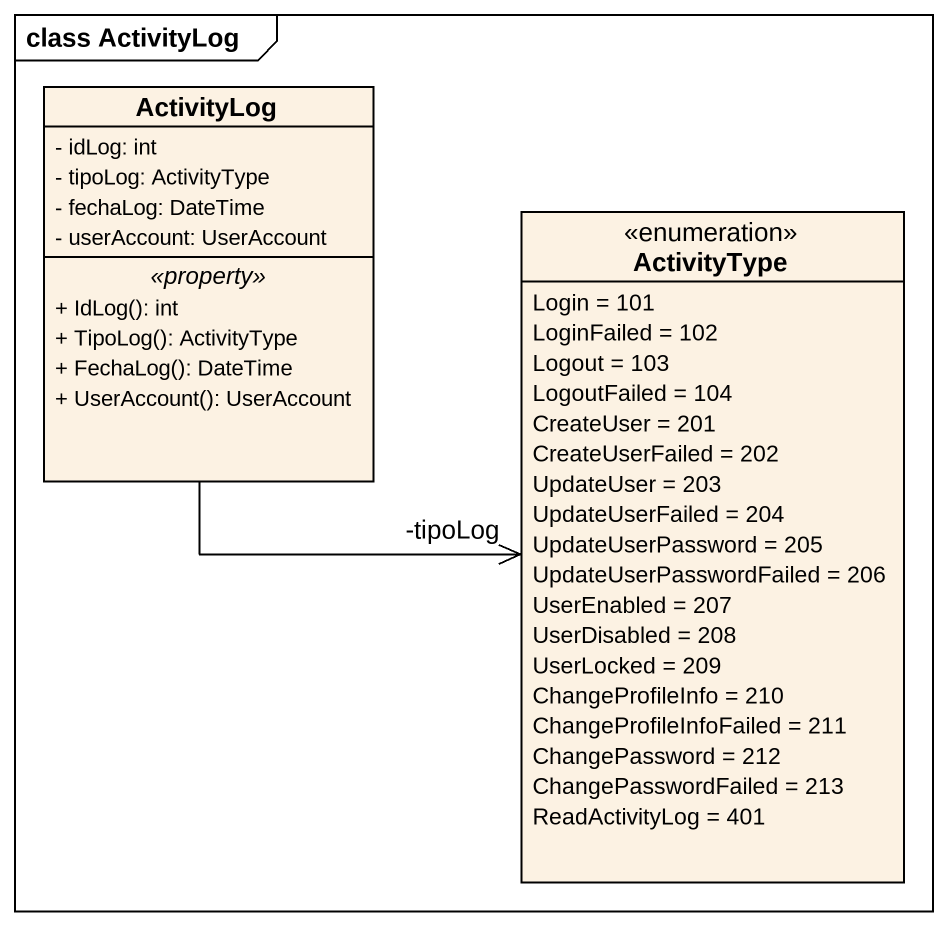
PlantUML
@startuml
mainframe class ActivityLog
hide circle
hide empty members
skinparam classAttributeIconSize 0
class ActivityLog {
  - idLog: int
  - tipoLog: ActivityType
  - fechaLog: DateTime
  - userAccount: UserAccount
  .. <<property>> ..
  + IdLog(): int
  + TipoLog(): ActivityType
  + FechaLog(): DateTime
  + UserAccount(): UserAccount
}
enum ActivityType {
  Login = 101
  LoginFailed = 102
  Logout = 103
  LogoutFailed = 104
  CreateUser = 201
  CreateUserFailed = 202
  UpdateUser = 203
  UpdateUserFailed = 204
  UpdateUserPassword = 205
  UpdateUserPasswordFailed = 206
  UserEnabled = 207
  UserDisabled = 208
  UserLocked = 209
  ChangeProfileInfo = 210
  ChangeProfileInfoFailed = 211
  ChangePassword = 212
  ChangePasswordFailed = 213
  ReadActivityLog = 401
}
ActivityLog -right-> "-tipoLog" ActivityType
@enduml
